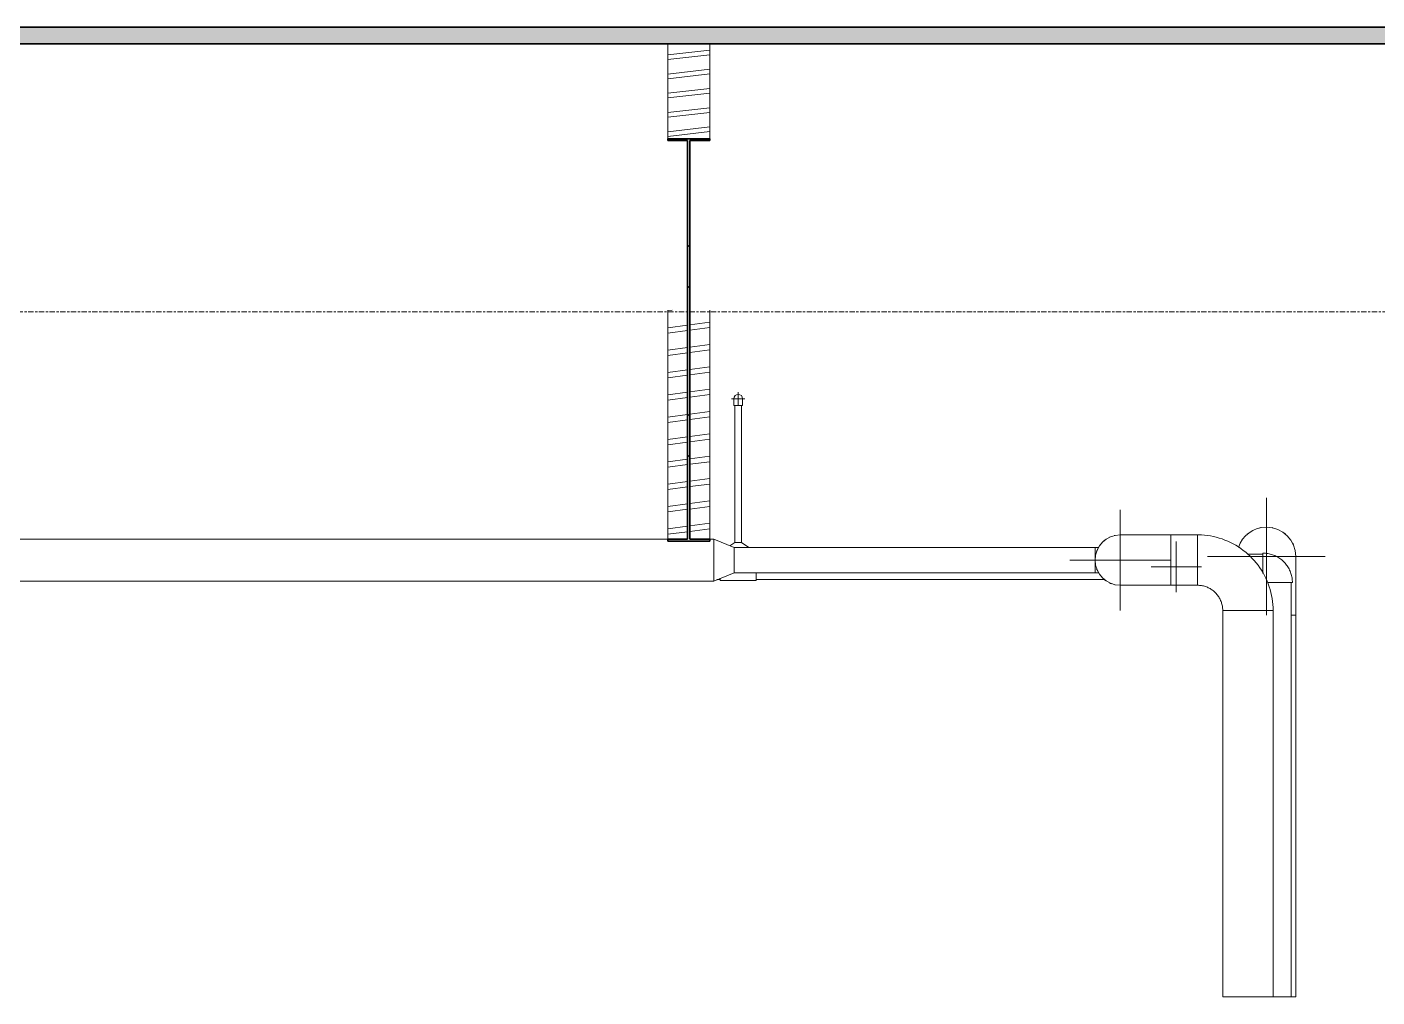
# Model space of a CAD drawing. Header units: centimetres. Extents: x -13467 to 3766, y -437 to 1921.
# Drawn here: x -1688.2 to -1286.2, y 1030.6 to 1319.2 of the extents above; entities that cross this region are included whole.
import ezdxf

# ---------------------------------------------------------------- set-up
doc = ezdxf.new("R2010")
doc.units = ezdxf.units.CM
doc.linetypes.add('Centre', pattern=[3.175, 0.635, -0.475, 1.59, -0.475])
for name, color, linetype, lineweight in [('A-FLOR-LEVL', 7, 'Continuous', 9), ('A-ROOF', 7, 'Continuous', 9), ('A-ROOF-PATT', 7, 'Continuous', 35), ('M-HVAC-DUCT', 7, 'Continuous', 9), ('M-HVAC-DUCT-CNTR', 7, 'Continuous', 9), ('P-PIPE', 7, 'Continuous', 9), ('P-PIPE-CNTR', 7, 'Continuous', 9), ('S-BEAM', 7, 'Continuous', 9)]:
    doc.layers.add(name, color=color, linetype=linetype, lineweight=lineweight)
doc.layers.add('M-HVAC-DUCT-ANNO', color=7, linetype='Continuous', lineweight=9, true_color=0x007f00)
pattern_1 = [(7.535, (-5050.647, 1158.852), (-25.144202, 3.325511), []), (7.535, (-5050.647, 1163.891), (-25.144202, 3.325511), [])]

# ---------------------------------------------------------------- blocks, each defined once
blk = doc.blocks.new('PQ_RVR_EST-01_ZZ_ZZ_MO_T_A_rvt-2-Sección 1-2')
at = {"layer": 'S-BEAM', "true_color": 0xc0c0c0}
h = blk.add_hatch(dxfattribs=at)
h.set_pattern_fill('FP_28', color=9, style=0, pattern_type=2)
h.set_pattern_definition([(6.482, (-5050.647, 1278.612), (-25.1452276, 2.8565895), []), (6.482, (-5050.647, 1282.94), (-25.1452276, 2.8565895), [])])
h.paths.add_polyline_path([(-933.58, 1286.02), (-933.58, 1314.21), (-946.08, 1314.21), (-946.08, 1286.02)])
h = blk.add_hatch(dxfattribs=at)
h.set_pattern_fill('FP_6', color=9, style=0, pattern_type=2)
h.set_pattern_definition([(45, (-5050.647, 712), (-25.14472, 25.14472), []), (45, (-5050.647, 750.1), (-25.14472, 25.14472), [])])
h.paths.add_polyline_path([(-946.08, 1166.22), (-933.58, 1166.22), (-933.58, 1166.81), (-939.47, 1166.81), (-939.47, 1285.44), (-933.58, 1285.44), (-933.58, 1286.02), (-946.08, 1286.02), (-946.08, 1285.44), (-940.18, 1285.44), (-940.18, 1166.81), (-946.08, 1166.81)])
h = blk.add_hatch(dxfattribs=at)
h.set_pattern_fill('FP_27', color=9, style=0, pattern_type=2)
h.set_pattern_definition(pattern_1)
h.paths.add_polyline_path([(-946.08, 1166.81), (-940.18, 1166.81), (-940.18, 1234.99), (-946.08, 1234.99), (-946.08, 1186.58)])
h = blk.add_hatch(dxfattribs=at)
h.set_pattern_fill('FP_27', color=9, style=0, pattern_type=2)
h.set_pattern_definition(pattern_1)
h.paths.add_polyline_path([(-933.58, 1166.81), (-933.58, 1234.99), (-939.47, 1234.99), (-939.47, 1166.81)])
at = {"layer": 'S-BEAM'}
for p, q in [((-946.08, 1286.02), (-946.08, 1314.21)), ((-933.58, 1286.02), (-933.58, 1314.21)), ((-946.08, 1166.81), (-946.08, 1234.99)), ((-933.58, 1166.81), (-933.58, 1234.99))]:
    blk.add_line(p, q, dxfattribs=at)
at = {"layer": 'S-BEAM', "lineweight": 35}
for p, q in [((-946.08, 1286.02), (-946.08, 1285.44)), ((-933.58, 1286.02), (-946.08, 1286.02)), ((-946.08, 1285.44), (-940.18, 1285.44)), ((-940.18, 1285.44), (-940.18, 1166.81)), ((-939.47, 1166.81), (-939.47, 1285.44)), ((-939.47, 1285.44), (-933.58, 1285.44)), ((-933.58, 1285.44), (-933.58, 1286.02)), ((-940.18, 1166.81), (-946.08, 1166.81)), ((-946.08, 1166.81), (-946.08, 1166.22)), ((-946.08, 1166.22), (-933.58, 1166.22)), ((-933.58, 1166.81), (-939.47, 1166.81)), ((-933.58, 1166.22), (-933.58, 1166.81))]:
    blk.add_line(p, q, dxfattribs=at)
blk = doc.blocks.new('M_Round Transition - Angle - Reducción 45_-1603589-Sección 1-2')
at = {"layer": 'M-HVAC-DUCT', "color": 6, "true_color": 0xff00ff}
for p, q in [((-926.3, 1164.38), (-932.34, 1166.88)), ((-932.34, 1166.88), (-932.34, 1166.73)), ((-932.34, 1165.52), (-932.34, 1165.38)), ((-932.34, 1163.49), (-932.34, 1163.1)), ((-932.34, 1158.16), (-932.34, 1157.78)), ((-932.34, 1154.38), (-926.3, 1156.88)), ((-932.34, 1155.89), (-932.34, 1155.75)), ((-932.34, 1154.54), (-932.34, 1154.38))]:
    blk.add_line(p, q, dxfattribs=at)
blk = doc.blocks.new('M_Round Elbow - 1 D-1603624-Sección 1-2')
at = {"layer": 'M-HVAC-DUCT', "color": 6, "true_color": 0xff00ff}
for p, q in [((-818.82, 1164.38), (-818.82, 1160.63)), ((-818.82, 1160.63), (-818.82, 1156.88))]:
    blk.add_line(p, q, dxfattribs=at)
at = {"layer": 'M-HVAC-DUCT', "color": 6, "true_color": 0xff00ff, "flags": 128}
for points in [[(-818.82, 1164.38), (-818.52, 1164.38), (-818.22, 1164.38), (-817.92, 1164.38)], [(-817.84, 1156.88), (-818.14, 1156.88), (-818.44, 1156.88), (-818.74, 1156.88), (-818.82, 1156.88)]]:
    blk.add_lwpolyline(points, dxfattribs=at)
blk = doc.blocks.new('M_Round Transition - Angle - Reducción 45_-1603627-Sección 1-2')
at = {"layer": 'M-HVAC-DUCT', "color": 6, "true_color": 0xff00ff}
for start, end in [(109.9712, 115.0288), (154.9712, 160.0288), (199.9712, 205.0288), (244.9712, 250.0288)]:
    blk.add_arc((-811.32, 1160.63), 7.5, start, end, dxfattribs=at)
blk = doc.blocks.new('M_Round Elbow - 1 D-1601155-Sección 1-2')
at = {"layer": 'M-HVAC-DUCT', "color": 6, "true_color": 0xff00ff}
for p, q in [((-796.32, 1160.63), (-796.32, 1168.13)), ((-796.32, 1153.13), (-796.32, 1160.63))]:
    blk.add_line(p, q, dxfattribs=at)
at = {"layer": 'M-HVAC-DUCT', "color": 6, "true_color": 0xff00ff, "flags": 128}
for points in [[(-796.32, 1168.13), (-796.92, 1168.13), (-797.52, 1168.13), (-798.12, 1168.13), (-798.71, 1168.13), (-799.3, 1168.13), (-799.89, 1168.13), (-800.47, 1168.13), (-801.04, 1168.13), (-801.61, 1168.13), (-802.16, 1168.13), (-802.71, 1168.13), (-803.25, 1168.13), (-803.77, 1168.13), (-804.29, 1168.13), (-804.79, 1168.13), (-805.28, 1168.13), (-805.75, 1168.13), (-806.21, 1168.13), (-806.65, 1168.13), (-807.08, 1168.13), (-807.49, 1168.13), (-807.88, 1168.13), (-808.26, 1168.13), (-808.61, 1168.13), (-808.94, 1168.13), (-809.26, 1168.13), (-809.55, 1168.13), (-809.82, 1168.13), (-810.07, 1168.13), (-810.3, 1168.13), (-810.51, 1168.13), (-810.69, 1168.13), (-810.85, 1168.13), (-810.99, 1168.13), (-811.1, 1168.13), (-811.19, 1168.13), (-811.26, 1168.13), (-811.3, 1168.13), (-811.32, 1168.13), (-811.32, 1168.13)], [(-811.32, 1153.13), (-811.31, 1153.13), (-811.27, 1153.13), (-811.21, 1153.13), (-811.13, 1153.13), (-811.02, 1153.13), (-810.89, 1153.13), (-810.74, 1153.13), (-810.56, 1153.13), (-810.36, 1153.13), (-810.14, 1153.13), (-809.89, 1153.13), (-809.63, 1153.13), (-809.34, 1153.13), (-809.03, 1153.13), (-808.7, 1153.13), (-808.35, 1153.13), (-807.98, 1153.13), (-807.6, 1153.13), (-807.19, 1153.13), (-806.77, 1153.13), (-806.33, 1153.13), (-805.88, 1153.13), (-805.41, 1153.13), (-804.92, 1153.13), (-804.43, 1153.13), (-803.91, 1153.13), (-803.39, 1153.13), (-802.86, 1153.13), (-802.31, 1153.13), (-801.76, 1153.13), (-801.19, 1153.13), (-800.62, 1153.13), (-800.04, 1153.13), (-799.46, 1153.13), (-798.87, 1153.13), (-798.28, 1153.13), (-797.68, 1153.13), (-797.08, 1153.13), (-796.48, 1153.13), (-796.32, 1153.13)]]:
    blk.add_lwpolyline(points, dxfattribs=at)
at = {"layer": 'M-HVAC-DUCT', "color": 6, "true_color": 0xff00ff}
for start, end in [(90, 180), (180, 270)]:
    blk.add_arc((-811.32, 1160.63), 7.5, start, end, dxfattribs=at)
blk = doc.blocks.new('M_Round Elbow - 1 D-V114-Sección 1-2')
at = {"layer": 'M-HVAC-DUCT', "color": 6, "true_color": 0xff00ff}
for p, q in [((-788.32, 1168.13), (-788.32, 1160.63)), ((-788.32, 1160.63), (-788.32, 1153.13)), ((-780.82, 1145.63), (-773.32, 1145.63)), ((-773.32, 1145.63), (-765.82, 1145.63))]:
    blk.add_line(p, q, dxfattribs=at)
at = {"layer": 'M-HVAC-DUCT', "color": 6, "true_color": 0xff00ff, "flags": 128}
for points in [[(-765.82, 1145.63), (-765.84, 1146.53), (-765.89, 1147.43), (-765.98, 1148.33), (-766.11, 1149.22), (-766.27, 1150.1), (-766.47, 1150.98), (-766.7, 1151.85), (-766.96, 1152.71), (-767.26, 1153.56), (-767.6, 1154.39), (-767.96, 1155.22), (-768.36, 1156.02), (-768.8, 1156.81), (-769.26, 1157.58), (-769.75, 1158.34), (-770.27, 1159.07), (-770.83, 1159.78), (-771.41, 1160.47), (-772.01, 1161.13), (-772.65, 1161.77), (-773.3, 1162.39), (-773.99, 1162.97), (-774.69, 1163.53), (-775.42, 1164.06), (-776.16, 1164.56), (-776.93, 1165.04), (-777.72, 1165.48), (-778.52, 1165.88), (-779.34, 1166.26), (-780.17, 1166.6), (-781.01, 1166.91), (-781.87, 1167.19), (-782.74, 1167.43), (-783.61, 1167.63), (-784.5, 1167.8), (-785.39, 1167.94), (-786.28, 1168.04), (-787.18, 1168.1), (-788.08, 1168.13), (-788.32, 1168.13)], [(-788.32, 1153.13), (-788.02, 1153.13), (-787.72, 1153.11), (-787.42, 1153.08), (-787.13, 1153.04), (-786.83, 1152.98), (-786.54, 1152.92), (-786.25, 1152.84), (-785.96, 1152.75), (-785.68, 1152.65), (-785.4, 1152.54), (-785.13, 1152.42), (-784.86, 1152.28), (-784.59, 1152.14), (-784.34, 1151.99), (-784.09, 1151.82), (-783.84, 1151.65), (-783.61, 1151.46), (-783.38, 1151.27), (-783.15, 1151.07), (-782.94, 1150.86), (-782.74, 1150.64), (-782.54, 1150.41), (-782.35, 1150.18), (-782.18, 1149.93), (-782.01, 1149.68), (-781.85, 1149.43), (-781.71, 1149.17), (-781.57, 1148.9), (-781.45, 1148.63), (-781.33, 1148.35), (-781.23, 1148.07), (-781.14, 1147.78), (-781.06, 1147.49), (-780.99, 1147.2), (-780.93, 1146.91), (-780.89, 1146.61), (-780.85, 1146.31), (-780.83, 1146.01), (-780.82, 1145.71), (-780.82, 1145.63)]]:
    blk.add_lwpolyline(points, dxfattribs=at)
blk = doc.blocks.new('M_Round Elbow - 1 D-1596824-Sección 1-2')
at = {"layer": 'M-HVAC-DUCT', "color": 6, "true_color": 0xff00ff}
blk.add_line((-760.38, 1144.19), (-759.06, 1144.19), dxfattribs=at)
at = {"layer": 'M-HVAC-DUCT', "color": 6, "true_color": 0xff00ff, "flags": 128}
blk.add_lwpolyline([(-759.06, 1144.19), (-759.06, 1144.89), (-759.06, 1145.59), (-759.06, 1146.28), (-759.06, 1146.98), (-759.06, 1147.67), (-759.06, 1148.35), (-759.06, 1149.02), (-759.06, 1149.69), (-759.06, 1150.35), (-759.06, 1151), (-759.06, 1151.64), (-759.06, 1152.27), (-759.06, 1152.88), (-759.06, 1153.48), (-759.06, 1154.07), (-759.06, 1154.64), (-759.06, 1155.19), (-759.06, 1155.73), (-759.06, 1156.24), (-759.06, 1156.74), (-759.06, 1157.22), (-759.06, 1157.68), (-759.06, 1158.11), (-759.06, 1158.52), (-759.06, 1158.91), (-759.06, 1159.28), (-759.06, 1159.62), (-759.06, 1159.94), (-759.06, 1160.23), (-759.06, 1160.5), (-759.06, 1160.74), (-759.06, 1160.95), (-759.06, 1161.14), (-759.06, 1161.3), (-759.06, 1161.43), (-759.06, 1161.54), (-759.06, 1161.62), (-759.06, 1161.67), (-759.06, 1161.69), (-759.06, 1161.69)], dxfattribs=at)
at = {"layer": 'M-HVAC-DUCT', "color": 6, "true_color": 0xff00ff}
for start, end in [(90, 162.2835), (0, 90)]:
    blk.add_arc((-767.81, 1161.69), 8.75, start, end, dxfattribs=at)
blk = doc.blocks.new('Cobre - Codo - CO - Codo-V116-Sección 1-2')
at = {"layer": 'P-PIPE', "color": 6, "true_color": 0xff00ff}
for p, q in [((-768.86, 1162.7), (-768.86, 1158.63)), ((-768.86, 1158.63), (-768.86, 1156.68)), ((-767.53, 1153.92), (-764.15, 1153.92)), ((-764.15, 1153.92), (-760.08, 1153.92))]:
    blk.add_line(p, q, dxfattribs=at)
at = {"layer": 'P-PIPE', "color": 6, "true_color": 0xff00ff, "flags": 128}
blk.add_lwpolyline([(-760.08, 1153.92), (-760.09, 1154.28), (-760.11, 1154.63), (-760.15, 1154.97), (-760.19, 1155.32), (-760.26, 1155.67), (-760.33, 1156.01), (-760.42, 1156.35), (-760.53, 1156.68), (-760.65, 1157.02), (-760.78, 1157.34), (-760.92, 1157.66), (-761.07, 1157.98), (-761.24, 1158.28), (-761.42, 1158.59), (-761.62, 1158.88), (-761.82, 1159.16), (-762.03, 1159.44), (-762.26, 1159.71), (-762.5, 1159.97), (-762.74, 1160.22), (-763, 1160.46), (-763.27, 1160.69), (-763.54, 1160.91), (-763.82, 1161.11), (-764.12, 1161.31), (-764.42, 1161.49), (-764.72, 1161.66), (-765.03, 1161.82), (-765.35, 1161.97), (-765.68, 1162.1), (-766.01, 1162.22), (-766.34, 1162.33), (-766.68, 1162.42), (-767.02, 1162.5), (-767.37, 1162.57), (-767.71, 1162.62), (-768.06, 1162.66), (-768.41, 1162.69), (-768.76, 1162.7), (-768.86, 1162.7)], dxfattribs=at)
blk = doc.blocks.new('Cobre - Tee - CO - Tee-1388715-Sección 1-2')
at = {"layer": 'P-PIPE', "color": 6, "true_color": 0xff00ff}
for p, q in [((-930.42, 1155.26), (-930.42, 1154.56)), ((-930.42, 1154.56), (-919.74, 1154.56)), ((-919.74, 1154.56), (-919.74, 1156.87))]:
    blk.add_line(p, q, dxfattribs=at)
blk = doc.blocks.new('Cobre - Reduccíon - CO - Reduccion-1631761-Sección 1-2')
at = {"layer": 'P-PIPE', "color": 6, "true_color": 0xff00ff}
for p, q in [((-926.08, 1165.84), (-927.53, 1164.86)), ((-921.93, 1164.38), (-924.08, 1165.84))]:
    blk.add_line(p, q, dxfattribs=at)
blk = doc.blocks.new('Cobre - Codo - CO - Codo-1631774-Sección 1-2')
at = {"layer": 'P-PIPE', "color": 6, "true_color": 0xff00ff}
for p, q in [((-926.4, 1206.67), (-926.36, 1206.67)), ((-926.4, 1206.67), (-925.08, 1206.67)), ((-925.08, 1206.67), (-923.76, 1206.67)), ((-923.81, 1206.67), (-923.76, 1206.67))]:
    blk.add_line(p, q, dxfattribs=at)
at = {"layer": 'P-PIPE', "color": 6, "true_color": 0xff00ff, "flags": 128}
for points in [[(-926.4, 1208.63), (-926.4, 1208.63), (-926.4, 1208.62), (-926.4, 1208.62), (-926.4, 1208.6), (-926.4, 1208.59), (-926.4, 1208.57), (-926.4, 1208.55), (-926.4, 1208.53), (-926.4, 1208.5), (-926.4, 1208.47), (-926.4, 1208.44), (-926.4, 1208.41), (-926.4, 1208.37), (-926.4, 1208.33), (-926.4, 1208.29), (-926.4, 1208.24), (-926.4, 1208.19), (-926.4, 1208.14), (-926.4, 1208.09), (-926.4, 1208.04), (-926.4, 1207.98), (-926.4, 1207.92), (-926.4, 1207.86), (-926.4, 1207.8), (-926.4, 1207.73), (-926.4, 1207.66), (-926.4, 1207.6), (-926.4, 1207.53), (-926.4, 1207.45), (-926.4, 1207.38), (-926.4, 1207.31), (-926.4, 1207.23), (-926.4, 1207.16), (-926.4, 1207.08), (-926.4, 1207.01), (-926.4, 1206.93), (-926.4, 1206.85), (-926.4, 1206.77), (-926.4, 1206.7), (-926.4, 1206.67)], [(-923.76, 1206.67), (-923.76, 1206.75), (-923.76, 1206.83), (-923.76, 1206.91), (-923.76, 1206.99), (-923.76, 1207.06), (-923.76, 1207.14), (-923.76, 1207.21), (-923.76, 1207.29), (-923.76, 1207.36), (-923.76, 1207.44), (-923.76, 1207.51), (-923.76, 1207.58), (-923.76, 1207.65), (-923.76, 1207.71), (-923.76, 1207.78), (-923.76, 1207.84), (-923.76, 1207.9), (-923.76, 1207.96), (-923.76, 1208.02), (-923.76, 1208.08), (-923.76, 1208.13), (-923.76, 1208.18), (-923.76, 1208.23), (-923.76, 1208.28), (-923.76, 1208.32), (-923.76, 1208.36), (-923.76, 1208.4), (-923.76, 1208.43), (-923.76, 1208.47), (-923.76, 1208.5), (-923.76, 1208.52), (-923.76, 1208.55), (-923.76, 1208.57), (-923.76, 1208.59), (-923.76, 1208.6), (-923.76, 1208.61), (-923.76, 1208.62), (-923.76, 1208.63), (-923.76, 1208.63)]]:
    blk.add_lwpolyline(points, dxfattribs=at)
at = {"layer": 'P-PIPE', "color": 6, "true_color": 0xff00ff}
for start, end in [(90, 180), (0, 90), (180, 193.8482), (346.1518, 0)]:
    blk.add_arc((-925.08, 1208.63), 1.32, start, end, dxfattribs=at)
blk = doc.blocks.new('PQ_RVR_MEP-01_ZZ_ZZ_MO_T_A_rvt-2-Sección 1-2')
at = {"layer": 'M-HVAC-DUCT', "color": 6, "true_color": 0xff00ff}
for p, q in [((-946.08, 1166.88), (-1248.82, 1166.88)), ((-932.34, 1166.88), (-933.58, 1166.88)), ((-932.34, 1166.77), (-932.34, 1166.88)), ((-932.34, 1165.56), (-932.34, 1166.67)), ((-788.32, 1168.13), (-796.32, 1168.13)), ((-796.32, 1168.13), (-796.32, 1160.63)), ((-788.32, 1160.63), (-788.32, 1168.13)), ((-932.34, 1163.48), (-932.34, 1165.38)), ((-932.34, 1160.63), (-932.34, 1163.11)), ((-818.82, 1164.38), (-926.3, 1164.38)), ((-926.3, 1164.38), (-926.3, 1160.63)), ((-818.82, 1160.63), (-818.82, 1164.38)), ((-932.34, 1158.15), (-932.34, 1160.63)), ((-932.34, 1155.88), (-932.34, 1157.78)), ((-926.3, 1160.63), (-926.3, 1156.88)), ((-818.82, 1156.88), (-818.82, 1160.63)), ((-796.32, 1160.63), (-796.32, 1153.13)), ((-788.32, 1153.13), (-788.32, 1160.63)), ((-1248.82, 1154.38), (-932.34, 1154.38)), ((-932.34, 1154.59), (-932.34, 1155.7)), ((-932.34, 1154.38), (-932.34, 1154.5)), ((-926.3, 1156.88), (-818.82, 1156.88)), ((-796.32, 1153.13), (-788.32, 1153.13)), ((-780.82, 1145.63), (-780.82, 1030.63)), ((-773.32, 1145.63), (-780.82, 1145.63)), ((-765.82, 1145.63), (-773.32, 1145.63)), ((-765.82, 1030.63), (-765.82, 1145.63)), ((-759.35, 1144.19), (-760.38, 1144.19)), ((-759.06, 1144.19), (-759.35, 1144.19)), ((-759.05, 1030.63), (-759.06, 1144.19)), ((-780.82, 1030.63), (-773.32, 1030.63)), ((-773.32, 1030.63), (-765.82, 1030.63)), ((-760.38, 1030.63), (-759.05, 1030.63))]:
    blk.add_line(p, q, dxfattribs=at)
at = {"layer": 'M-HVAC-DUCT-ANNO', "color": 6, "true_color": 0xff00ff}
for centre, radius, start, end in [((-767.81, 1161.69), 8.75, 101.0036, 104.4164), ((-767.81, 1161.69), 8.75, 77.1429, 78.9964), ((-811.32, 1160.63), 7.5, 126.2008, 130.583), ((-811.32, 1160.63), 7.5, 101.415, 104.0357), ((-767.81, 1161.69), 8.75, 152.8285, 156.6941), ((-767.81, 1161.69), 8.75, 126.2008, 130.583), ((-767.81, 1161.69), 8.75, 49.417, 53.7992), ((-767.81, 1161.69), 8.75, 23.3059, 27.1715), ((-811.32, 1160.63), 7.5, 152.8285, 156.6941), ((-811.32, 1160.63), 7.5, 203.3059, 207.1715), ((-811.32, 1160.63), 7.5, 229.417, 233.7992), ((-811.32, 1160.63), 7.5, 255.9643, 258.585)]:
    blk.add_arc(centre, radius, start, end, dxfattribs=at)
at = {"layer": 'M-HVAC-DUCT-CNTR', "color": 6, "true_color": 0xff00ff}
for p, q in [((-767.81, 1144.19), (-767.81, 1179.19)), ((-811.32, 1145.63), (-811.32, 1175.63)), ((-785.31, 1161.69), (-750.31, 1161.69)), ((-826.32, 1160.63), (-796.32, 1160.63))]:
    blk.add_line(p, q, dxfattribs=at)
at = {"layer": 'P-PIPE', "color": 6, "true_color": 0xff00ff}
for p, q in [((-926.08, 1206.67), (-926.08, 1165.84)), ((-924.08, 1165.84), (-924.08, 1206.67)), ((-926.08, 1165.84), (-925.08, 1165.84)), ((-925.08, 1165.84), (-924.08, 1165.84)), ((-768.86, 1162.38), (-773.45, 1162.38)), ((-931.46, 1154.88), (-930.42, 1154.88)), ((-919.74, 1154.88), (-816.04, 1154.88)), ((-760.4, 1030.63), (-760.4, 1153.92)), ((-765.83, 1030.63), (-764.15, 1030.63)), ((-764.15, 1030.63), (-760.4, 1030.63))]:
    blk.add_line(p, q, dxfattribs=at)
at = {"layer": 'P-PIPE-CNTR', "color": 6, "true_color": 0xff00ff}
for p, q in [((-925.08, 1206.63), (-925.08, 1210.63)), ((-927.08, 1208.63), (-923.08, 1208.63)), ((-794.65, 1151.13), (-794.65, 1166.13)), ((-802.15, 1158.63), (-787.15, 1158.63))]:
    blk.add_line(p, q, dxfattribs=at)
at = {"layer": 'M-HVAC-DUCT', "lineweight": 9}
for name in ['M_Round Elbow - 1 D-1596824-Sección 1-2', 'M_Round Transition - Angle - Reducción 45_-1603589-Sección 1-2', 'M_Round Elbow - 1 D-1601155-Sección 1-2', 'M_Round Transition - Angle - Reducción 45_-1603627-Sección 1-2', 'M_Round Elbow - 1 D-V114-Sección 1-2', 'M_Round Elbow - 1 D-1603624-Sección 1-2']:
    blk.add_blockref(name, (0, 0), dxfattribs=at)
at = {"layer": 'P-PIPE', "lineweight": 9}
for name in ['Cobre - Codo - CO - Codo-1631774-Sección 1-2', 'Cobre - Reduccíon - CO - Reduccion-1631761-Sección 1-2', 'Cobre - Codo - CO - Codo-V116-Sección 1-2', 'Cobre - Tee - CO - Tee-1388715-Sección 1-2']:
    blk.add_blockref(name, (0, 0), dxfattribs=at)

msp = doc.modelspace()

# ---------------------------------------------------------------- hatches: boundary and pattern name
at = {"layer": 'A-ROOF-PATT', "lineweight": 9, "true_color": 0x9a9a9a}
msp.add_hatch(color=253, dxfattribs=at).paths.add_polyline_path([(1425.59, 1314.208), (1563.931, 1314.208), (1563.931, 1319.245), (-2348.295, 1319.245), (-2348.295, 1314.208), (1218.874, 1314.208)])

# ---------------------------------------------------------------- linework, layer by layer
at = {"layer": 'A-FLOR-LEVL', "color": 253, "linetype": 'Centre', "true_color": 0xaaaaaa}
msp.add_line((-5238.571, 1234.505), (1888.136, 1234.505), dxfattribs=at)
at = {"layer": 'A-ROOF', "lineweight": 35}
for p, q in [((1563.931, 1319.245), (-2348.295, 1319.245)), ((-2348.295, 1314.208), (1563.931, 1314.208))]:
    msp.add_line(p, q, dxfattribs=at)

# ---------------------------------------------------------------- block references
at = {"lineweight": 5}
for name in ['PQ_RVR_EST-01_ZZ_ZZ_MO_T_A_rvt-2-Sección 1-2', 'PQ_RVR_MEP-01_ZZ_ZZ_MO_T_A_rvt-2-Sección 1-2']:
    msp.add_blockref(name, (-551.352, 0), dxfattribs=at)

doc.saveas('drawing.dxf')
